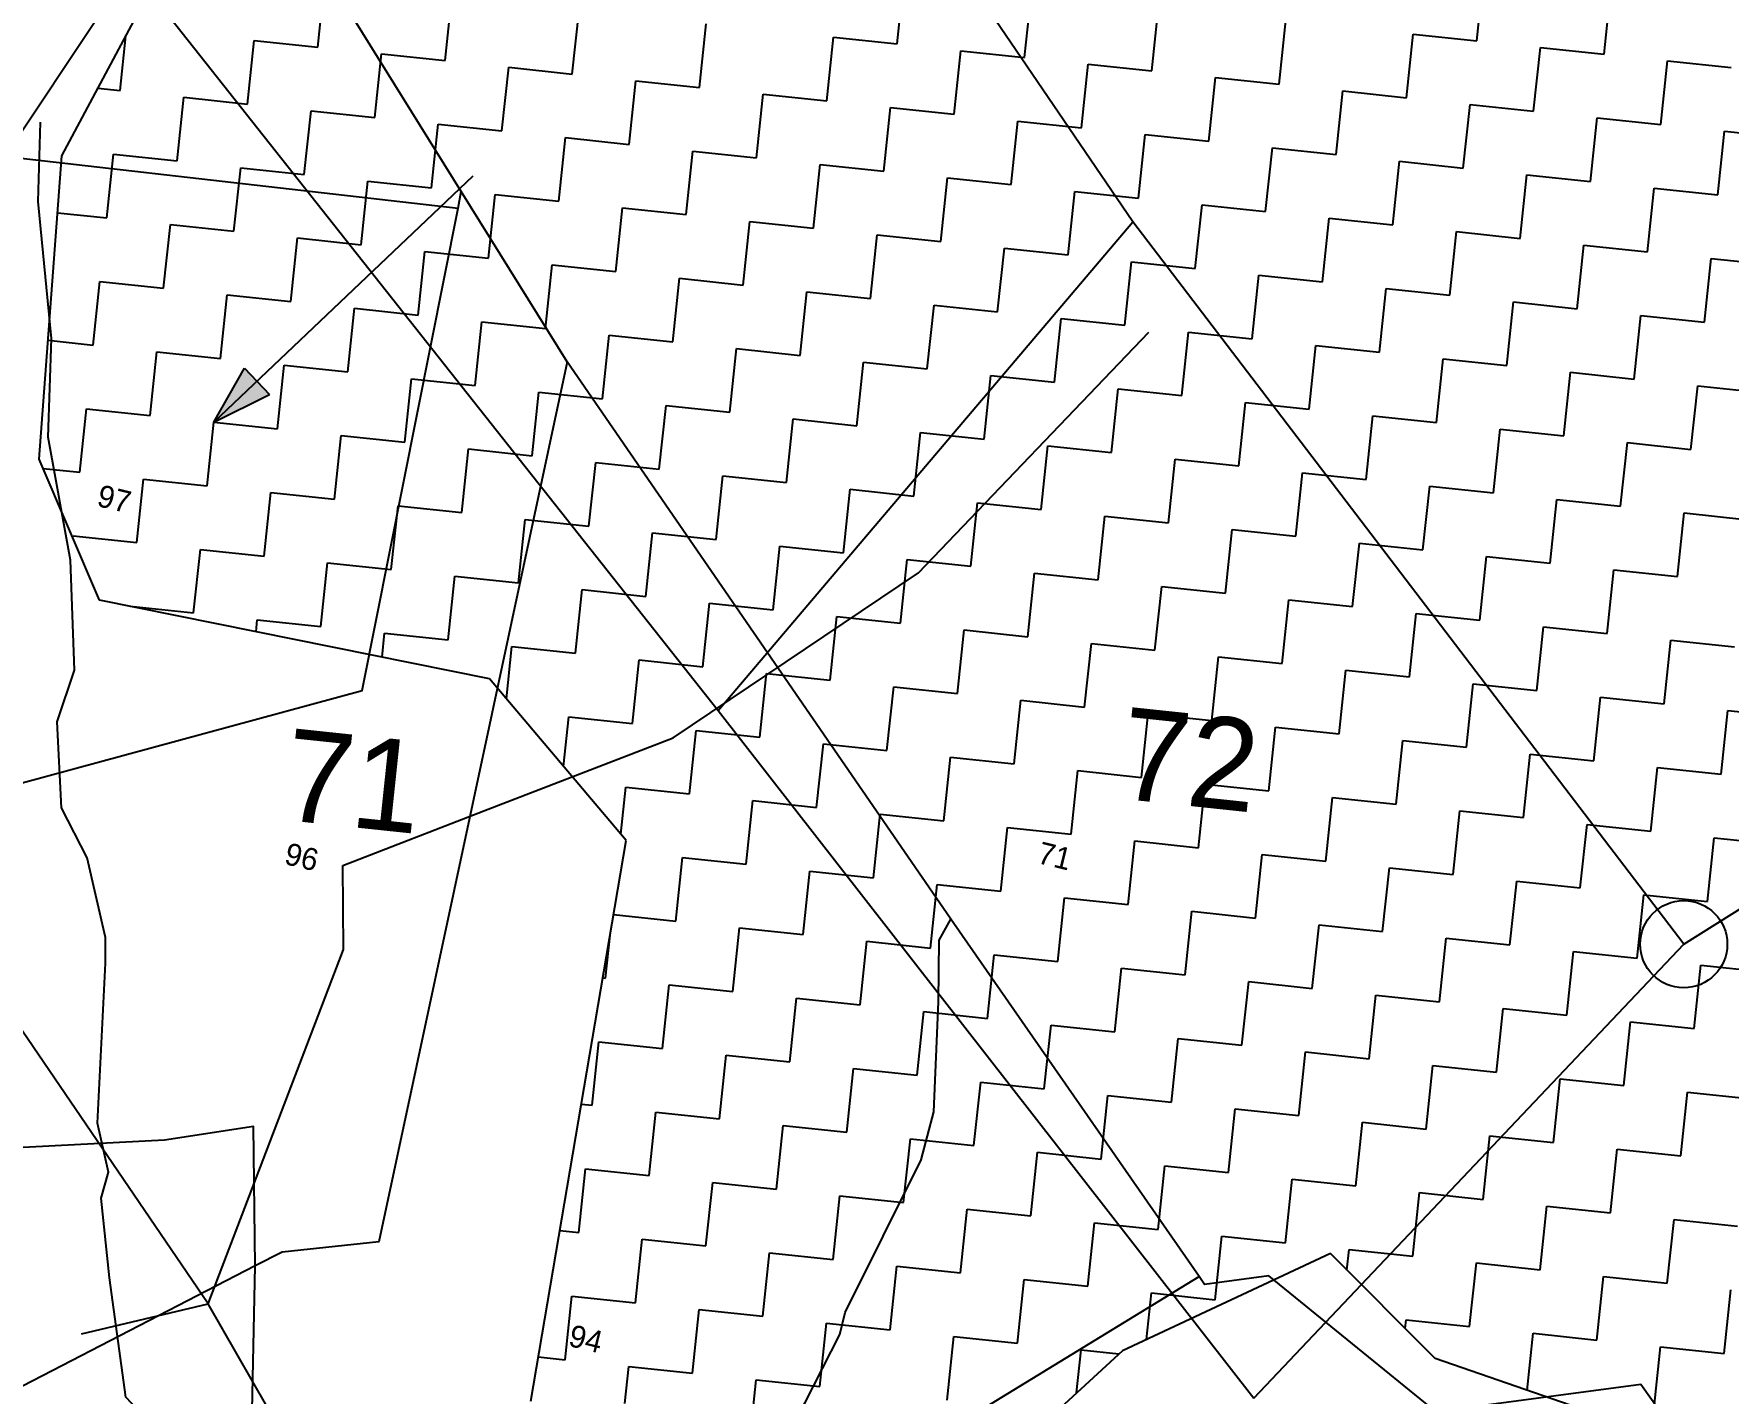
# Model space of a CAD drawing. Header units: metres. Extents: x 280481 to 282577, y 2046849 to 2049552.
# Drawn here: x 281837.7 to 282115.6, y 2048692.4 to 2048915.4 of the extents above; entities that cross this region are included whole.
import ezdxf
from ezdxf.enums import TextEntityAlignment as Align

# ---------------------------------------------------------------- set-up
doc = ezdxf.new("R2010")
doc.units = ezdxf.units.M
for name, color, linetype in [('LINE_WATER', 4, 'Continuous'), ('POLY_HATCH', 12, 'Continuous'), ('POLY_PARCEL', 6, 'Continuous'), ('TEXT_PARCEL', 7, 'Continuous')]:
    doc.layers.add(name, color=color, linetype=linetype)
doc.styles.add('TEXT_MAP', font='KRDEV050.TTF')

# ---------------------------------------------------------------- blocks, each defined once
blk = doc.blocks.new('1253645985')
h = blk.add_hatch(color=256)
h.paths.add_polyline_path([(281384.586, 2048929.731), (281384.167, 2048930.31), (281382.694, 2048928.36)])
h.paths.add_polyline_path([(281382.694, 2048928.36), (281385.005, 2048929.152), (281384.586, 2048929.731)])
for points in [[(281382.694, 2048928.36), (281394.092, 2048936.621)], [(281382.694, 2048928.36), (281384.167, 2048930.31)], [(281384.167, 2048930.31), (281385.005, 2048929.152)], [(281382.694, 2048928.36), (281385.005, 2048929.152)]]:
    blk.add_lwpolyline(points)
blk.add_circle((281437.29, 2048900.351), 1.714)
at = {"layer": 'LINE_WATER'}
for p, q in [((281409.389, 2048918.814), (281419.622, 2048927.009)), ((281398.958, 2048913.663), (281409.389, 2048918.814)), ((281391.197, 2048911.798), (281398.958, 2048913.663)), ((281385.42, 2048910.389), (281391.197, 2048911.798)), ((281385.002, 2048907.118), (281385.42, 2048910.389)), ((281377.881, 2048894), (281385.002, 2048907.118))]:
    blk.add_line(p, q, dxfattribs=at)
at = {"layer": 'POLY_HATCH'}
for p, q in [((281378.153, 2048939.536), (281387.107, 2048952)), ((281375.695, 2048927.827), (281378.153, 2048939.536)), ((281377.314, 2048922.009), (281375.695, 2048927.827)), ((281392.11, 2048916.909), (281377.314, 2048922.009)), ((281396.595, 2048909.892), (281392.11, 2048916.909)), ((281389.957, 2048888.53), (281396.595, 2048909.892)), ((281421.903, 2048890.123), (281413.293, 2048887.416)), ((281425.448, 2048885.479), (281421.903, 2048890.123)), ((281413.293, 2048887.416), (281404.323, 2048881.137)), ((281431.793, 2048882.293), (281425.448, 2048885.479))]:
    blk.add_line(p, q, dxfattribs=at)
at = {"layer": 'POLY_HATCH', "linetype": 'Continuous'}
for p, q in [((281388.698, 2048942.445), (281389.291, 2048944.892)), ((281380.766, 2048941.778), (281381.277, 2048943.884)), ((281393.591, 2048941.259), (281394.184, 2048943.706)), ((281385.659, 2048940.592), (281386.252, 2048943.038)), ((281386.252, 2048943.038), (281388.698, 2048942.445)), ((281398.484, 2048940.073), (281399.077, 2048942.52)), ((281379.912, 2048941.985), (281380.766, 2048941.778)), ((281390.552, 2048939.406), (281391.145, 2048941.852)), ((281391.145, 2048941.852), (281393.591, 2048941.259)), ((281411.309, 2048939.555), (281411.902, 2048942.001)), ((281382.62, 2048938.738), (281383.213, 2048941.185)), ((281383.213, 2048941.185), (281385.659, 2048940.592)), ((281403.377, 2048938.887), (281403.97, 2048941.334)), ((281395.445, 2048938.22), (281396.038, 2048940.666)), ((281396.038, 2048940.666), (281398.484, 2048940.073)), ((281416.202, 2048938.369), (281416.795, 2048940.815)), ((281387.512, 2048937.552), (281388.105, 2048939.999)), ((281388.105, 2048939.999), (281390.552, 2048939.406)), ((281408.27, 2048937.701), (281408.863, 2048940.148)), ((281408.863, 2048940.148), (281411.309, 2048939.555)), ((281379.58, 2048936.885), (281380.173, 2048939.331)), ((281380.173, 2048939.331), (281382.62, 2048938.738)), ((281400.338, 2048937.034), (281400.931, 2048939.48)), ((281400.931, 2048939.48), (281403.377, 2048938.887)), ((281421.095, 2048937.183), (281421.688, 2048939.629)), ((281433.92, 2048936.665), (281434.513, 2048939.111)), ((281392.405, 2048936.366), (281392.998, 2048938.813)), ((281392.998, 2048938.813), (281395.445, 2048938.22)), ((281413.163, 2048936.516), (281413.756, 2048938.962)), ((281413.756, 2048938.962), (281416.202, 2048938.369)), ((281425.988, 2048935.997), (281426.581, 2048938.443)), ((281384.473, 2048935.699), (281385.066, 2048938.145)), ((281385.066, 2048938.145), (281387.512, 2048937.552)), ((281405.23, 2048935.848), (281405.823, 2048938.294)), ((281405.823, 2048938.294), (281408.27, 2048937.701)), ((281418.056, 2048935.33), (281418.649, 2048937.776)), ((281418.649, 2048937.776), (281421.095, 2048937.183)), ((281438.813, 2048935.479), (281439.406, 2048937.925)), ((281377.692, 2048937.342), (281379.58, 2048936.885)), ((281397.298, 2048935.18), (281397.891, 2048937.627)), ((281397.891, 2048937.627), (281400.338, 2048937.034)), ((281410.123, 2048934.662), (281410.716, 2048937.108)), ((281410.716, 2048937.108), (281413.163, 2048936.516)), ((281430.881, 2048934.811), (281431.474, 2048937.258)), ((281431.474, 2048937.258), (281433.92, 2048936.665)), ((281389.366, 2048934.513), (281389.959, 2048936.959)), ((281389.959, 2048936.959), (281392.405, 2048936.366)), ((281402.191, 2048933.995), (281402.784, 2048936.441)), ((281402.784, 2048936.441), (281405.23, 2048935.848)), ((281422.948, 2048934.144), (281423.541, 2048936.59)), ((281423.541, 2048936.59), (281425.988, 2048935.997)), ((281381.434, 2048933.845), (281382.027, 2048936.292)), ((281382.027, 2048936.292), (281384.473, 2048935.699)), ((281394.259, 2048933.327), (281394.852, 2048935.773)), ((281394.852, 2048935.773), (281397.298, 2048935.18)), ((281415.016, 2048933.476), (281415.609, 2048935.923)), ((281415.609, 2048935.923), (281418.056, 2048935.33)), ((281435.774, 2048933.625), (281436.367, 2048936.072)), ((281436.367, 2048936.072), (281438.813, 2048935.479)), ((281386.326, 2048932.66), (281386.919, 2048935.106)), ((281386.919, 2048935.106), (281389.366, 2048934.513)), ((281407.084, 2048932.809), (281407.677, 2048935.255)), ((281407.677, 2048935.255), (281410.123, 2048934.662)), ((281427.841, 2048932.958), (281428.434, 2048935.404)), ((281428.434, 2048935.404), (281430.881, 2048934.811)), ((281378.394, 2048931.992), (281378.987, 2048934.438)), ((281378.987, 2048934.438), (281381.434, 2048933.845)), ((281399.152, 2048932.141), (281399.745, 2048934.588)), ((281399.745, 2048934.588), (281402.191, 2048933.995)), ((281419.909, 2048932.29), (281420.502, 2048934.737)), ((281420.502, 2048934.737), (281422.948, 2048934.144)), ((281440.666, 2048932.439), (281441.259, 2048934.886)), ((281441.259, 2048934.886), (281443.706, 2048934.293)), ((281391.219, 2048931.474), (281391.812, 2048933.92)), ((281391.812, 2048933.92), (281394.259, 2048933.327)), ((281411.977, 2048931.623), (281412.57, 2048934.069)), ((281412.57, 2048934.069), (281415.016, 2048933.476)), ((281432.734, 2048931.772), (281433.327, 2048934.218)), ((281433.327, 2048934.218), (281435.774, 2048933.625)), ((281383.287, 2048930.806), (281383.88, 2048933.253)), ((281383.88, 2048933.253), (281386.326, 2048932.66)), ((281404.044, 2048930.955), (281404.637, 2048933.402)), ((281404.637, 2048933.402), (281407.084, 2048932.809)), ((281424.802, 2048931.104), (281425.395, 2048933.551)), ((281425.395, 2048933.551), (281427.841, 2048932.958)), ((281437.627, 2048930.586), (281438.22, 2048933.032)), ((281438.22, 2048933.032), (281440.666, 2048932.439)), ((281376.657, 2048932.413), (281378.394, 2048931.992)), ((281396.112, 2048930.288), (281396.705, 2048932.734)), ((281396.705, 2048932.734), (281399.152, 2048932.141)), ((281416.87, 2048930.437), (281417.463, 2048932.883)), ((281417.463, 2048932.883), (281419.909, 2048932.29)), ((281429.695, 2048929.918), (281430.288, 2048932.365)), ((281430.288, 2048932.365), (281432.734, 2048931.772)), ((281388.18, 2048929.62), (281388.773, 2048932.067)), ((281388.773, 2048932.067), (281391.219, 2048931.474)), ((281408.937, 2048929.769), (281409.53, 2048932.216)), ((281409.53, 2048932.216), (281411.977, 2048931.623)), ((281421.762, 2048929.251), (281422.355, 2048931.697)), ((281422.355, 2048931.697), (281424.802, 2048931.104)), ((281442.52, 2048929.4), (281443.113, 2048931.846)), ((281443.113, 2048931.846), (281445.559, 2048931.253)), ((281380.248, 2048928.953), (281380.841, 2048931.399)), ((281380.841, 2048931.399), (281383.287, 2048930.806)), ((281401.005, 2048929.102), (281401.598, 2048931.548)), ((281401.598, 2048931.548), (281404.044, 2048930.955)), ((281413.83, 2048928.583), (281414.423, 2048931.03)), ((281414.423, 2048931.03), (281416.87, 2048930.437)), ((281434.588, 2048928.732), (281435.181, 2048931.179)), ((281435.181, 2048931.179), (281437.627, 2048930.586)), ((281393.073, 2048928.434), (281393.666, 2048930.881)), ((281393.666, 2048930.881), (281396.112, 2048930.288)), ((281405.898, 2048927.916), (281406.491, 2048930.362)), ((281406.491, 2048930.362), (281408.937, 2048929.769)), ((281426.655, 2048928.065), (281427.248, 2048930.511)), ((281427.248, 2048930.511), (281429.695, 2048929.918)), ((281385.141, 2048927.767), (281385.734, 2048930.213)), ((281385.734, 2048930.213), (281388.18, 2048929.62)), ((281397.966, 2048927.248), (281398.559, 2048929.695)), ((281398.559, 2048929.695), (281401.005, 2048929.102)), ((281418.723, 2048927.397), (281419.316, 2048929.844)), ((281419.316, 2048929.844), (281421.762, 2048929.251)), ((281439.48, 2048927.546), (281440.073, 2048929.993)), ((281440.073, 2048929.993), (281442.52, 2048929.4)), ((281377.208, 2048927.099), (281377.801, 2048929.546)), ((281377.801, 2048929.546), (281380.248, 2048928.953)), ((281390.033, 2048926.581), (281390.626, 2048929.027)), ((281390.626, 2048929.027), (281393.073, 2048928.434)), ((281410.791, 2048926.73), (281411.384, 2048929.176)), ((281411.384, 2048929.176), (281413.83, 2048928.583)), ((281431.548, 2048926.879), (281432.141, 2048929.325)), ((281432.141, 2048929.325), (281434.588, 2048928.732)), ((281382.101, 2048925.913), (281382.694, 2048928.36)), ((281382.694, 2048928.36), (281385.141, 2048927.767)), ((281402.859, 2048926.062), (281403.451, 2048928.509)), ((281403.451, 2048928.509), (281405.898, 2048927.916)), ((281423.616, 2048926.211), (281424.209, 2048928.658)), ((281424.209, 2048928.658), (281426.655, 2048928.065)), ((281394.926, 2048925.395), (281395.519, 2048927.841)), ((281395.519, 2048927.841), (281397.966, 2048927.248)), ((281415.684, 2048925.544), (281416.277, 2048927.99)), ((281416.277, 2048927.99), (281418.723, 2048927.397)), ((281436.441, 2048925.693), (281437.034, 2048928.139)), ((281437.034, 2048928.139), (281439.48, 2048927.546)), ((281375.802, 2048927.44), (281377.208, 2048927.099)), ((281386.994, 2048924.727), (281387.587, 2048927.174)), ((281387.587, 2048927.174), (281390.033, 2048926.581)), ((281407.751, 2048924.876), (281408.344, 2048927.323)), ((281408.344, 2048927.323), (281410.791, 2048926.73)), ((281428.509, 2048925.025), (281429.102, 2048927.472)), ((281429.102, 2048927.472), (281431.548, 2048926.879)), ((281379.062, 2048924.06), (281379.655, 2048926.506)), ((281379.655, 2048926.506), (281382.101, 2048925.913)), ((281399.819, 2048924.209), (281400.412, 2048926.655)), ((281400.412, 2048926.655), (281402.859, 2048926.062)), ((281420.577, 2048924.358), (281421.169, 2048926.804)), ((281421.169, 2048926.804), (281423.616, 2048926.211)), ((281441.334, 2048924.507), (281441.927, 2048926.953)), ((281441.927, 2048926.953), (281444.373, 2048926.36)), ((281391.887, 2048923.541), (281392.48, 2048925.988)), ((281392.48, 2048925.988), (281394.926, 2048925.395)), ((281412.644, 2048923.69), (281413.237, 2048926.137)), ((281413.237, 2048926.137), (281415.684, 2048925.544)), ((281433.402, 2048923.839), (281433.995, 2048926.286)), ((281433.995, 2048926.286), (281436.441, 2048925.693)), ((281383.955, 2048922.874), (281384.548, 2048925.32)), ((281384.548, 2048925.32), (281386.994, 2048924.727)), ((281404.712, 2048923.023), (281405.305, 2048925.469)), ((281405.305, 2048925.469), (281407.751, 2048924.876)), ((281425.469, 2048923.172), (281426.062, 2048925.618)), ((281426.062, 2048925.618), (281428.509, 2048925.025)), ((281438.294, 2048922.653), (281438.887, 2048925.1)), ((281438.887, 2048925.1), (281441.334, 2048924.507)), ((281376.598, 2048924.582), (281376.615, 2048924.653)), ((281376.615, 2048924.653), (281379.062, 2048924.06)), ((281396.78, 2048922.355), (281397.373, 2048924.802)), ((281397.373, 2048924.802), (281399.819, 2048924.209)), ((281417.537, 2048922.504), (281418.13, 2048924.951)), ((281418.13, 2048924.951), (281420.577, 2048924.358)), ((281430.362, 2048921.986), (281430.955, 2048924.432)), ((281430.955, 2048924.432), (281433.402, 2048923.839)), ((281388.847, 2048921.688), (281389.44, 2048924.134)), ((281389.44, 2048924.134), (281391.887, 2048923.541)), ((281409.605, 2048921.837), (281410.198, 2048924.283)), ((281410.198, 2048924.283), (281412.644, 2048923.69)), ((281422.43, 2048921.318), (281423.023, 2048923.765)), ((281423.023, 2048923.765), (281425.469, 2048923.172)), ((281380.915, 2048921.02), (281381.508, 2048923.467)), ((281381.508, 2048923.467), (281383.955, 2048922.874)), ((281401.673, 2048921.169), (281402.266, 2048923.616)), ((281402.266, 2048923.616), (281404.712, 2048923.023)), ((281414.498, 2048920.651), (281415.091, 2048923.097)), ((281415.091, 2048923.097), (281417.537, 2048922.504)), ((281435.255, 2048920.8), (281435.848, 2048923.246)), ((281435.848, 2048923.246), (281438.294, 2048922.653)), ((281393.74, 2048920.502), (281394.333, 2048922.948)), ((281394.333, 2048922.948), (281396.78, 2048922.355)), ((281406.565, 2048919.983), (281407.158, 2048922.43)), ((281407.158, 2048922.43), (281409.605, 2048921.837)), ((281427.323, 2048920.133), (281427.916, 2048922.579)), ((281427.916, 2048922.579), (281430.362, 2048921.986)), ((281385.808, 2048919.834), (281386.401, 2048922.281)), ((281386.401, 2048922.281), (281388.847, 2048921.688)), ((281398.633, 2048919.316), (281399.226, 2048921.762)), ((281399.226, 2048921.762), (281401.673, 2048921.169)), ((281419.391, 2048919.465), (281419.984, 2048921.911)), ((281419.984, 2048921.911), (281422.43, 2048921.318)), ((281440.148, 2048919.614), (281440.741, 2048922.061)), ((281440.741, 2048922.061), (281443.187, 2048921.468)), ((281378.468, 2048921.612), (281378.469, 2048921.613)), ((281378.469, 2048921.613), (281380.915, 2048921.02)), ((281390.701, 2048918.648), (281391.294, 2048921.095)), ((281391.294, 2048921.095), (281393.74, 2048920.502)), ((281411.458, 2048918.798), (281412.051, 2048921.244)), ((281412.051, 2048921.244), (281414.498, 2048920.651)), ((281432.216, 2048918.947), (281432.809, 2048921.393)), ((281432.809, 2048921.393), (281435.255, 2048920.8)), ((281383.249, 2048919.964), (281383.362, 2048920.427)), ((281383.362, 2048920.427), (281385.808, 2048919.834)), ((281403.526, 2048918.13), (281404.119, 2048920.576)), ((281404.119, 2048920.576), (281406.565, 2048919.983)), ((281424.283, 2048918.279), (281424.876, 2048920.726)), ((281424.876, 2048920.726), (281427.323, 2048920.133)), ((281395.594, 2048917.463), (281396.187, 2048919.909)), ((281396.187, 2048919.909), (281398.633, 2048919.316)), ((281416.351, 2048917.612), (281416.944, 2048920.058)), ((281416.944, 2048920.058), (281419.391, 2048919.465)), ((281437.109, 2048917.761), (281437.702, 2048920.207)), ((281437.702, 2048920.207), (281440.148, 2048919.614)), ((281388.03, 2048918.316), (281388.254, 2048919.241)), ((281388.254, 2048919.241), (281390.701, 2048918.648)), ((281408.419, 2048916.944), (281409.012, 2048919.39)), ((281409.012, 2048919.39), (281411.458, 2048918.798)), ((281429.176, 2048917.093), (281429.769, 2048919.54)), ((281429.769, 2048919.54), (281432.216, 2048918.947)), ((281400.487, 2048916.277), (281401.08, 2048918.723)), ((281401.08, 2048918.723), (281403.526, 2048918.13)), ((281421.244, 2048916.426), (281421.837, 2048918.872)), ((281421.837, 2048918.872), (281424.283, 2048918.279)), ((281434.069, 2048915.907), (281434.662, 2048918.354)), ((281434.662, 2048918.354), (281437.109, 2048917.761)), ((281392.661, 2048916.048), (281393.147, 2048918.055)), ((281393.147, 2048918.055), (281395.594, 2048917.463)), ((281413.312, 2048915.758), (281413.905, 2048918.205)), ((281413.905, 2048918.205), (281416.351, 2048917.612)), ((281426.137, 2048915.24), (281426.73, 2048917.686)), ((281426.73, 2048917.686), (281429.176, 2048917.093)), ((281405.379, 2048915.091), (281405.972, 2048917.537)), ((281405.972, 2048917.537), (281408.419, 2048916.944)), ((281418.205, 2048914.572), (281418.798, 2048917.019)), ((281418.798, 2048917.019), (281421.244, 2048916.426)), ((281438.962, 2048914.721), (281439.555, 2048917.168)), ((281439.555, 2048917.168), (281442.001, 2048916.575)), ((281397.447, 2048914.423), (281398.04, 2048916.87)), ((281398.04, 2048916.87), (281400.487, 2048916.277)), ((281410.272, 2048913.905), (281410.865, 2048916.351)), ((281410.865, 2048916.351), (281413.312, 2048915.758)), ((281431.03, 2048914.054), (281431.623, 2048916.5)), ((281431.623, 2048916.5), (281434.069, 2048915.907)), ((281402.34, 2048913.237), (281402.933, 2048915.684)), ((281402.933, 2048915.684), (281405.379, 2048915.091)), ((281423.097, 2048913.386), (281423.69, 2048915.833)), ((281423.69, 2048915.833), (281426.137, 2048915.24)), ((281394.539, 2048913.11), (281395.001, 2048915.016)), ((281395.001, 2048915.016), (281397.447, 2048914.423)), ((281415.165, 2048912.719), (281415.758, 2048915.165)), ((281415.758, 2048915.165), (281418.205, 2048914.572)), ((281435.923, 2048912.868), (281436.516, 2048915.314)), ((281436.516, 2048915.314), (281438.962, 2048914.721)), ((281407.233, 2048912.051), (281407.826, 2048914.498)), ((281407.826, 2048914.498), (281410.272, 2048913.905)), ((281427.99, 2048912.2), (281428.583, 2048914.647)), ((281428.583, 2048914.647), (281431.03, 2048914.054)), ((281399.301, 2048911.384), (281399.894, 2048913.83)), ((281399.894, 2048913.83), (281402.34, 2048913.237)), ((281420.058, 2048911.533), (281420.651, 2048913.979)), ((281420.651, 2048913.979), (281423.097, 2048913.386)), ((281412.126, 2048910.865), (281412.719, 2048913.312)), ((281412.719, 2048913.312), (281415.165, 2048912.719)), ((281432.883, 2048911.014), (281433.476, 2048913.461)), ((281433.476, 2048913.461), (281435.923, 2048912.868)), ((281404.194, 2048910.198), (281404.787, 2048912.644)), ((281404.787, 2048912.644), (281407.233, 2048912.051)), ((281424.951, 2048910.347), (281425.544, 2048912.793)), ((281425.544, 2048912.793), (281427.99, 2048912.2)), ((281396.417, 2048910.172), (281396.854, 2048911.977)), ((281396.854, 2048911.977), (281399.301, 2048911.384)), ((281417.019, 2048909.679), (281417.612, 2048912.126)), ((281417.612, 2048912.126), (281420.058, 2048911.533)), ((281437.776, 2048909.828), (281438.369, 2048912.275)), ((281438.369, 2048912.275), (281440.815, 2048911.682)), ((281409.086, 2048909.012), (281409.679, 2048911.458)), ((281409.679, 2048911.458), (281412.126, 2048910.865)), ((281429.844, 2048909.161), (281430.437, 2048911.607)), ((281430.437, 2048911.607), (281432.883, 2048911.014)), ((281401.154, 2048908.344), (281401.747, 2048910.791)), ((281401.747, 2048910.791), (281404.194, 2048910.198)), ((281421.912, 2048908.493), (281422.504, 2048910.94)), ((281422.504, 2048910.94), (281424.951, 2048910.347)), ((281434.737, 2048907.975), (281435.33, 2048910.421)), ((281435.33, 2048910.421), (281437.776, 2048909.828)), ((281413.979, 2048907.826), (281414.572, 2048910.272)), ((281414.572, 2048910.272), (281417.019, 2048909.679)), ((281426.804, 2048907.307), (281427.397, 2048909.754)), ((281427.397, 2048909.754), (281429.844, 2048909.161)), ((281406.047, 2048907.158), (281406.64, 2048909.605)), ((281406.64, 2048909.605), (281409.086, 2048909.012)), ((281418.872, 2048906.64), (281419.465, 2048909.086)), ((281419.465, 2048909.086), (281421.912, 2048908.493)), ((281439.63, 2048906.789), (281440.222, 2048909.235)), ((281440.222, 2048909.235), (281442.669, 2048908.642)), ((281398.115, 2048906.491), (281398.708, 2048908.937)), ((281398.708, 2048908.937), (281401.154, 2048908.344)), ((281410.94, 2048905.972), (281411.533, 2048908.419)), ((281411.533, 2048908.419), (281413.979, 2048907.826)), ((281431.697, 2048906.121), (281432.29, 2048908.568)), ((281432.29, 2048908.568), (281434.737, 2048907.975)), ((281403.008, 2048905.305), (281403.601, 2048907.751)), ((281403.601, 2048907.751), (281406.047, 2048907.158)), ((281423.765, 2048905.454), (281424.358, 2048907.9)), ((281424.358, 2048907.9), (281426.804, 2048907.307)), ((281395.719, 2048907.072), (281398.115, 2048906.491)), ((281415.833, 2048904.786), (281416.426, 2048907.233)), ((281416.426, 2048907.233), (281418.872, 2048906.64)), ((281436.59, 2048904.936), (281437.183, 2048907.382)), ((281437.183, 2048907.382), (281439.63, 2048906.789)), ((281407.9, 2048904.119), (281408.493, 2048906.565)), ((281408.493, 2048906.565), (281410.94, 2048905.972)), ((281428.658, 2048904.268), (281429.251, 2048906.714)), ((281429.251, 2048906.714), (281431.697, 2048906.121)), ((281395.075, 2048904.637), (281395.476, 2048906.292)), ((281399.968, 2048903.451), (281400.561, 2048905.898)), ((281400.561, 2048905.898), (281403.008, 2048905.305)), ((281420.726, 2048903.6), (281421.319, 2048906.047)), ((281421.319, 2048906.047), (281423.765, 2048905.454)), ((281412.793, 2048902.933), (281413.386, 2048905.379)), ((281413.386, 2048905.379), (281415.833, 2048904.786)), ((281433.551, 2048903.082), (281434.144, 2048905.528)), ((281434.144, 2048905.528), (281436.59, 2048904.936)), ((281394.97, 2048904.663), (281395.075, 2048904.637)), ((281404.861, 2048902.265), (281405.454, 2048904.712)), ((281405.454, 2048904.712), (281407.9, 2048904.119)), ((281425.618, 2048902.415), (281426.211, 2048904.861)), ((281426.211, 2048904.861), (281428.658, 2048904.268)), ((281438.444, 2048901.896), (281439.037, 2048904.343)), ((281439.037, 2048904.343), (281441.483, 2048903.75)), ((281396.929, 2048901.598), (281397.522, 2048904.044)), ((281397.522, 2048904.044), (281399.968, 2048903.451)), ((281417.686, 2048901.747), (281418.279, 2048904.193)), ((281418.279, 2048904.193), (281420.726, 2048903.6)), ((281430.511, 2048901.229), (281431.104, 2048903.675)), ((281431.104, 2048903.675), (281433.551, 2048903.082)), ((281409.754, 2048901.08), (281410.347, 2048903.526)), ((281410.347, 2048903.526), (281412.793, 2048902.933)), ((281422.579, 2048900.561), (281423.172, 2048903.008)), ((281423.172, 2048903.008), (281425.618, 2048902.415)), ((281401.822, 2048900.412), (281402.415, 2048902.858)), ((281402.415, 2048902.858), (281404.861, 2048902.265)), ((281414.647, 2048899.894), (281415.24, 2048902.34)), ((281415.24, 2048902.34), (281417.686, 2048901.747)), ((281435.404, 2048900.043), (281435.997, 2048902.489)), ((281435.997, 2048902.489), (281438.444, 2048901.896)), ((281393.889, 2048899.745), (281394.482, 2048902.191)), ((281394.482, 2048902.191), (281396.929, 2048901.598)), ((281406.714, 2048899.226), (281407.307, 2048901.673)), ((281407.307, 2048901.673), (281409.754, 2048901.08)), ((281427.472, 2048899.375), (281428.065, 2048901.822)), ((281428.065, 2048901.822), (281430.511, 2048901.229)), ((281398.782, 2048898.559), (281399.375, 2048901.005)), ((281399.375, 2048901.005), (281401.822, 2048900.412)), ((281419.54, 2048898.708), (281420.133, 2048901.154)), ((281420.133, 2048901.154), (281422.579, 2048900.561)), ((281411.607, 2048898.04), (281412.2, 2048900.487)), ((281412.2, 2048900.487), (281414.647, 2048899.894)), ((281432.365, 2048898.189), (281432.958, 2048900.636)), ((281432.958, 2048900.636), (281435.404, 2048900.043)), ((281393.473, 2048899.845), (281393.889, 2048899.745)), ((281403.675, 2048897.373), (281404.268, 2048899.819)), ((281404.268, 2048899.819), (281406.714, 2048899.226)), ((281424.432, 2048897.522), (281425.025, 2048899.968)), ((281425.025, 2048899.968), (281427.472, 2048899.375)), ((281395.743, 2048896.705), (281396.336, 2048899.152)), ((281396.336, 2048899.152), (281398.782, 2048898.559)), ((281416.5, 2048896.854), (281417.093, 2048899.301)), ((281417.093, 2048899.301), (281419.54, 2048898.708)), ((281437.258, 2048897.003), (281437.851, 2048899.45)), ((281437.851, 2048899.45), (281440.297, 2048898.857)), ((281408.568, 2048896.187), (281409.161, 2048898.633)), ((281409.161, 2048898.633), (281411.607, 2048898.04)), ((281429.325, 2048896.336), (281429.918, 2048898.782)), ((281429.918, 2048898.782), (281432.365, 2048898.189)), ((281400.636, 2048895.519), (281401.229, 2048897.966)), ((281401.229, 2048897.966), (281403.675, 2048897.373)), ((281421.393, 2048895.668), (281421.986, 2048898.115)), ((281421.986, 2048898.115), (281424.432, 2048897.522)), ((281392.703, 2048894.852), (281393.296, 2048897.298)), ((281393.296, 2048897.298), (281395.743, 2048896.705)), ((281413.461, 2048895.001), (281414.054, 2048897.447)), ((281414.054, 2048897.447), (281416.5, 2048896.854)), ((281434.218, 2048895.15), (281434.811, 2048897.596)), ((281434.811, 2048897.596), (281437.258, 2048897.003)), ((281405.529, 2048894.333), (281406.122, 2048896.78)), ((281406.122, 2048896.78), (281408.568, 2048896.187)), ((281426.286, 2048894.482), (281426.879, 2048896.929)), ((281426.879, 2048896.929), (281429.325, 2048896.336)), ((281397.596, 2048893.666), (281398.189, 2048896.112)), ((281398.189, 2048896.112), (281400.636, 2048895.519)), ((281418.354, 2048893.815), (281418.947, 2048896.261)), ((281418.947, 2048896.261), (281421.393, 2048895.668)), ((281431.179, 2048893.296), (281431.772, 2048895.743)), ((281431.772, 2048895.743), (281434.218, 2048895.15)), ((281391.976, 2048895.028), (281392.703, 2048894.852)), ((281410.421, 2048893.147), (281411.014, 2048895.594)), ((281411.014, 2048895.594), (281413.461, 2048895.001)), ((281423.247, 2048892.629), (281423.84, 2048895.075)), ((281423.84, 2048895.075), (281426.286, 2048894.482)), ((281402.489, 2048892.48), (281403.082, 2048894.926)), ((281403.082, 2048894.926), (281405.529, 2048894.333)), ((281415.314, 2048891.961), (281415.907, 2048894.408)), ((281415.907, 2048894.408), (281418.354, 2048893.815)), ((281436.072, 2048892.11), (281436.665, 2048894.557)), ((281436.665, 2048894.557), (281439.111, 2048893.964)), ((281394.557, 2048891.812), (281395.15, 2048894.259)), ((281395.15, 2048894.259), (281397.596, 2048893.666)), ((281407.382, 2048891.294), (281407.975, 2048893.74)), ((281407.975, 2048893.74), (281410.421, 2048893.147)), ((281428.139, 2048891.443), (281428.732, 2048893.889)), ((281428.732, 2048893.889), (281431.179, 2048893.296)), ((281399.45, 2048890.626), (281400.043, 2048893.073)), ((281400.043, 2048893.073), (281402.489, 2048892.48)), ((281420.207, 2048890.775), (281420.8, 2048893.222)), ((281420.8, 2048893.222), (281423.247, 2048892.629)), ((281391.517, 2048889.959), (281392.11, 2048892.405)), ((281392.11, 2048892.405), (281394.557, 2048891.812)), ((281412.275, 2048890.108), (281412.868, 2048892.554)), ((281412.868, 2048892.554), (281415.314, 2048891.961)), ((281433.032, 2048890.257), (281433.625, 2048892.703)), ((281433.625, 2048892.703), (281436.072, 2048892.11)), ((281404.343, 2048889.44), (281404.936, 2048891.887)), ((281404.936, 2048891.887), (281407.382, 2048891.294)), ((281425.1, 2048889.589), (281425.693, 2048892.036)), ((281425.693, 2048892.036), (281428.139, 2048891.443)), ((281396.41, 2048888.773), (281397.003, 2048891.219)), ((281397.003, 2048891.219), (281399.45, 2048890.626)), ((281417.168, 2048888.922), (281417.761, 2048891.368)), ((281417.761, 2048891.368), (281420.207, 2048890.775)), ((281409.235, 2048888.254), (281409.828, 2048890.701)), ((281409.828, 2048890.701), (281412.275, 2048890.108)), ((281429.993, 2048888.403), (281430.586, 2048890.85)), ((281430.586, 2048890.85), (281433.032, 2048890.257)), ((281390.479, 2048890.211), (281391.517, 2048889.959)), ((281401.303, 2048887.587), (281401.896, 2048890.033)), ((281401.896, 2048890.033), (281404.343, 2048889.44)), ((281422.462, 2048889.391), (281422.654, 2048890.182)), ((281422.654, 2048890.182), (281425.1, 2048889.589)), ((281393.619, 2048887.943), (281393.964, 2048889.366)), ((281393.964, 2048889.366), (281396.41, 2048888.773)), ((281414.288, 2048887.729), (281414.721, 2048889.515)), ((281414.721, 2048889.515), (281417.168, 2048888.922)), ((281434.886, 2048887.218), (281435.479, 2048889.664)), ((281435.479, 2048889.664), (281437.925, 2048889.071)), ((281406.196, 2048886.401), (281406.789, 2048888.847)), ((281406.789, 2048888.847), (281409.235, 2048888.254)), ((281426.953, 2048886.55), (281427.546, 2048888.996)), ((281427.546, 2048888.996), (281429.993, 2048888.403)), ((281398.264, 2048885.733), (281398.857, 2048888.18)), ((281398.857, 2048888.18), (281401.303, 2048887.587)), ((281431.846, 2048885.364), (281432.439, 2048887.811)), ((281432.439, 2048887.811), (281434.886, 2048887.218)), ((281411.281, 2048886.007), (281411.682, 2048887.661)), ((281411.682, 2048887.661), (281413.139, 2048887.308)), ((281424.428, 2048886.816), (281424.507, 2048887.143)), ((281424.507, 2048887.143), (281426.953, 2048886.55)), ((281436.739, 2048884.178), (281437.332, 2048886.625)), ((281428.868, 2048883.762), (281429.4, 2048885.957)), ((281429.4, 2048885.957), (281431.846, 2048885.364)), ((281433.7, 2048882.325), (281434.293, 2048884.771)), ((281434.293, 2048884.771), (281436.739, 2048884.178))]:
    blk.add_line(p, q, dxfattribs=at)
at = {"layer": 'POLY_PARCEL'}
for p, q in [((281419.57, 2048931.393), (281404.724, 2048960.979)), ((281366.174, 2048928.706), (281381.824, 2048946.517)), ((281381.824, 2048946.517), (281400.859, 2048914.493)), ((281400.859, 2048914.493), (281419.57, 2048931.393)), ((281437.29, 2048900.351), (281419.57, 2048931.393)), ((281377.881, 2048894), (281365.85, 2048917.972)), ((281400.859, 2048914.493), (281418.165, 2048884.879)), ((281437.29, 2048900.351), (281455.746, 2048908.792)), ((281418.165, 2048884.879), (281437.29, 2048900.351)), ((281372.795, 2048893.489), (281377.881, 2048894)), ((281382.224, 2048883.402), (281377.881, 2048894))]:
    blk.add_line(p, q, dxfattribs=at)
at = {"layer": 'TEXT_PARCEL', "style": 'TEXT_MAP'}
for s, p in [('71', (281385.842, 2048911.876)), ('72', (281418.554, 2048908.359))]:
    blk.add_text(s, height=3.6249, rotation=346.3752, dxfattribs=at).set_placement(p, align=Align.CENTER)
blk = doc.blocks.new('598745621')
at = {"layer": 'LINE_WATER'}
for points in [[(281890.38, 2048631.21), (281878.19, 2048656.71), (281869.72, 2048670.32), (281857.72, 2048686.57), (281852.8, 2048691.75), (281850.16, 2048711.31), (281848.75, 2048724.4), (281849.99, 2048728.68), (281848.15, 2048736.69), (281849.48, 2048762.98), (281849.5, 2048767.16), (281846.49, 2048780.23), (281842.29, 2048788.42), (281841.53, 2048802.55), (281844.38, 2048811.02), (281843.73, 2048829.06), (281840.06, 2048849.27), (281840.6, 2048865.47), (281838.46, 2048887.9), (281838.83, 2048900.95)], [(281938.12, 2048644.45), (281942.23, 2048653.59), (281947.3, 2048660.53), (281955.64, 2048676.03), (281964.22, 2048690.88), (281969.92, 2048702.05), (281970.78, 2048705.62), (281983.24, 2048730.69), (281985.34, 2048738.55), (281986.13, 2048756.59), (281986.2, 2048766.73), (281988.11, 2048770.17)]]:
    blk.add_lwpolyline(points, dxfattribs=at)
at = {"layer": 'POLY_PARCEL'}
for points in [[(281907.84, 2048889.56), (281803.57, 2049057.22), (281750.73, 2049154.96), (281742.29, 2049133.3), (281698.07, 2049027.24), (281647.38, 2048914.06)], [(281805.98, 2048898.43), (281907.3, 2048886.83)], [(281907.3, 2048886.83), (281907.84, 2048889.56)], [(281925.21, 2048861.62), (281907.84, 2048889.56)], [(281805.38, 2048784.29), (281891.56, 2048807.67), (281907.3, 2048886.83)], [(281925.21, 2048861.62), (281894.33, 2048717.25), (281878.47, 2048715.56), (281874.03, 2048713.29)], [(282028.84, 2048711.53), (281988.6, 2048769.45), (281925.21, 2048861.62)], [(281874.03, 2048713.29), (281873.76, 2048736.13), (281859.15, 2048733.9), (281804.25, 2048731.07)], [(281874.03, 2048713.29), (281802.51, 2048676.33)], [(281871.36, 2048584.26), (281874.03, 2048713.29)], [(281957.08, 2048554.33), (281959.44, 2048555.26), (281952.37, 2048570.8), (281961.26, 2048624.6), (281967.98, 2048650.41), (281982.01, 2048687.36), (281984.26, 2048684.28), (282028.84, 2048711.53)], [(282079.59, 2048662.37), (282110.86, 2048680.39), (282101.28, 2048693.85), (282067.71, 2048689.34), (282040.26, 2048711.66), (282029.72, 2048710.25), (282028.84, 2048711.53)]]:
    blk.add_lwpolyline(points, dxfattribs=at)
at = {"layer": 'TEXT_PARCEL', "style": 'TEXT_MAP'}
for s, p in [('97', (281850.51, 2048837.37)), ('96', (281881.25, 2048778.63)), ('71', (282004.76, 2048778.78)), ('94', (281927.85, 2048699.56))]:
    blk.add_text(s, height=3.625, rotation=346.3752, dxfattribs=at).set_placement(p, align=Align.CENTER)

msp = doc.modelspace()

# ---------------------------------------------------------------- block references
at = {"xscale": 4.169557230487542, "yscale": 4.169557230487542, "zscale": 4.169557230487542, "rotation": 7.59882752245663}
msp.add_blockref('1253645985', (248638.58, -6574393.58), dxfattribs=at)
msp.add_blockref('598745621', (0, 0))

doc.saveas('drawing.dxf')
